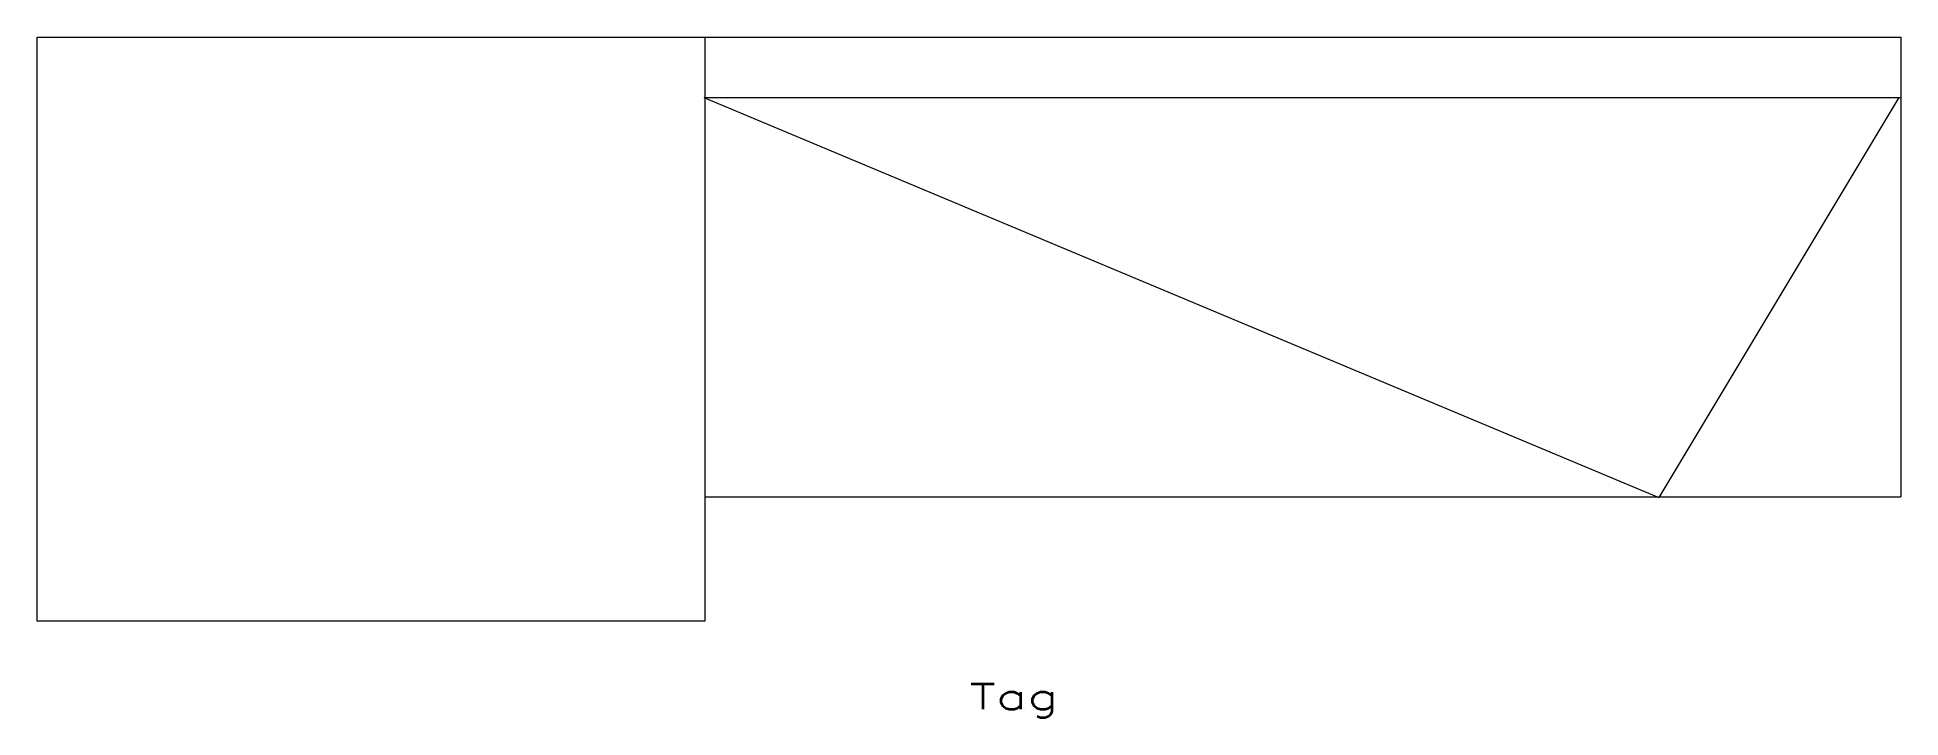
# Model space of a CAD drawing. Header units: inches. Extents: x -32.6 to 32.6, y -14 to 9.8.
import ezdxf
from ezdxf.enums import TextEntityAlignment as Align

# ---------------------------------------------------------------- set-up
doc = ezdxf.new("R2010")
doc.units = ezdxf.units.IN
doc.header["$MEASUREMENT"] = 0
doc.layers.get('0').update_dxf_attribs({"lineweight": 0})
doc.styles.add('STANDARD1', font='TXT.SHX')

msp = doc.modelspace()

# ---------------------------------------------------------------- linework, layer by layer
for p, q in [((-32.592, -10.643), (-32.592, 9.784)), ((-32.592, 9.784), (-9.236, 9.784)), ((-9.236, 9.784), (-9.236, -10.643)), ((-9.236, 9.784), (32.61, 9.784)), ((32.61, 9.784), (32.61, 7.66)), ((32.61, 7.66), (-9.236, 7.66)), ((32.61, 7.66), (32.61, -6.288)), ((-9.236, -6.288), (32.61, -6.288)), ((-9.236, -10.643), (-32.592, -10.643))]:
    msp.add_line(p, q)
at = {"color": 7, "linetype": 'Continuous', "lineweight": 0}
for p in [(-9.266, 7.671), (32.543, 7.671)]:
    msp.add_line(p, (24.148, -6.32), dxfattribs=at)

# ---------------------------------------------------------------- texts
at = {"color": 7, "linetype": 'Continuous', "style": 'STANDARD1', "width": 1.361111}
msp.add_text('Tag', height=0.889, dxfattribs=at).set_placement((0.029, -13.725), (3.14, -13.725), align=Align.FIT)

doc.saveas('drawing.dxf')
